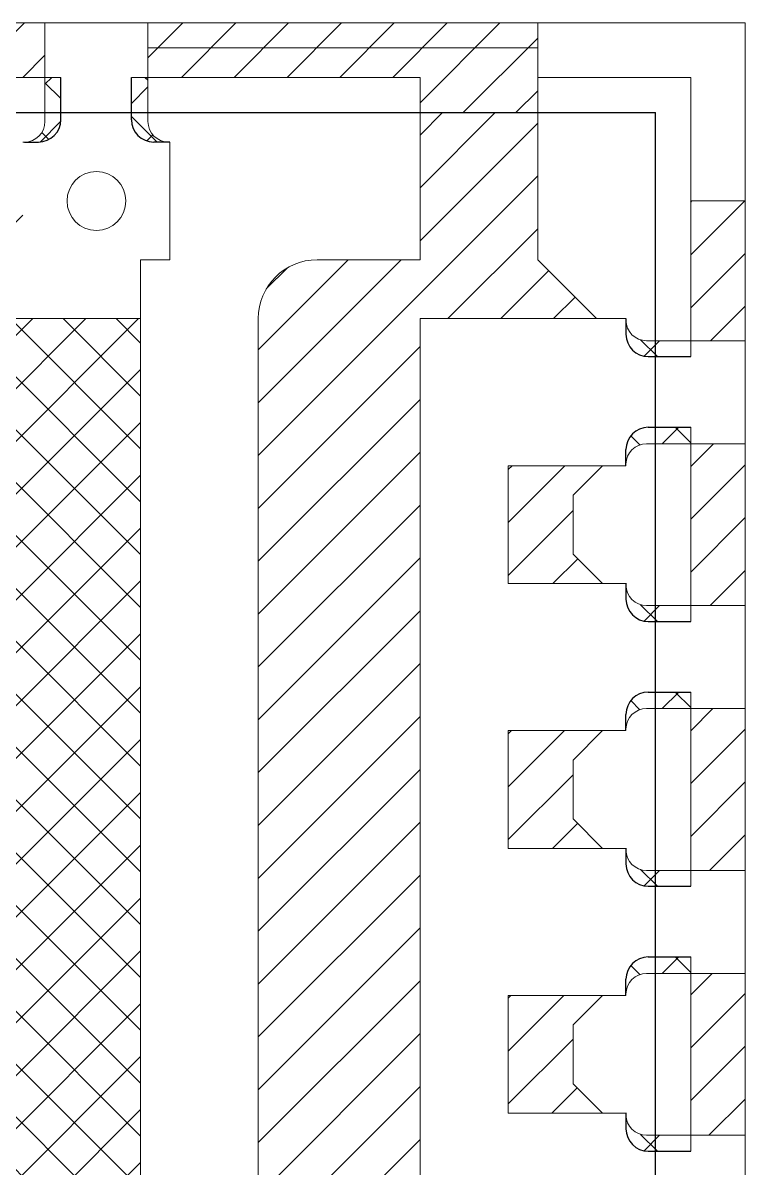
# Model space of a CAD drawing. Extents: x -4.2 to 13.4, y -4.2 to 26.3.
# Drawn here: x 12.745 to 13.359, y 23.797 to 24.77 of the extents above; entities that cross this region are included whole.
import ezdxf

# ---------------------------------------------------------------- set-up
doc = ezdxf.new("R2010")
doc.units = 0
doc.linetypes.add('SLD-Solid', pattern=[0])
doc.layers.add('AM_4', color=3, linetype='Continuous', lineweight=25)
doc.layers.add('LDF', color=7, linetype='SLD-Solid')
doc.layers.add('LF-LINE', color=1, linetype='Continuous')

# ---------------------------------------------------------------- blocks, each defined once
blk = doc.blocks.new('A$C153C7E87')
h = blk.add_hatch()
h.set_pattern_fill('ANSI31', color=256, scale=0.002, angle=-89.99999999999999)
h.set_pattern_definition([(315, (0.1790673601738888, -0.5493263256286838), (0.0044901280605346, 0.0044901280605346), [])])
h.paths.add_polyline_path([(0.1891826722986707, -0.562803757308771), (0.1891826722986707, -0.4965537573087744), (0.1799326722986052, -0.4965537573087744), (0.1799326722986052, -0.5428037573087324), (0.1739326722987187, -0.5428037573087324), (0.1739326722987187, -0.562803757308771)])
h.paths.add_polyline_path([(0.1891826722986707, -0.4790537573087619), (0.1891826722986707, -0.4515537573087301), (0.1799326722986052, -0.4515537573087301), (0.1799326722986905, -0.4790537573087619)])
h.paths.add_polyline_path([(0.1891826722986707, -0.4340537573087744), (0.1891826722986707, -0.406553757308771), (0.1799326722986052, -0.406553757308771), (0.1799326722986905, -0.4340537573087744)])
h.paths.add_polyline_path([(0.1891826722986707, -0.3890537573087869), (0.1891826722986707, -0.3615537573087835), (0.1799326722986052, -0.3615537573087835), (0.1799326722986052, -0.3890537573087442)])
h.paths.add_polyline_path([(0.1891826722986707, -0.344053757308771), (0.1891826722986707, -0.3165537573087391), (0.1799326722986905, -0.3165537573087391), (0.1799326722986905, -0.344053757308771)])
h.paths.add_polyline_path([(0.1891826722986707, -0.2990537573087124), (0.1891826722986707, -0.2540537573087391), (0.1799326722986052, -0.2540537573087391), (0.1799326722986052, -0.2990537573087124)])
h.paths.add_polyline_path([(0.1891826722986707, -0.2365537573087124), (0.1891826722986707, -0.2090537573087801), (0.1799326722986052, -0.2090537573087801), (0.1799326722986052, -0.2365537573087124)])
h.paths.add_polyline_path([(0.1891826722986707, -0.1915537573087391), (0.1891826722986707, -0.1640537573087215), (0.1799326722986905, -0.1640537573087215), (0.1799326722986905, -0.1915537573087391)])
h.paths.add_polyline_path([(0.1891826722986707, -0.1465537573087801), (0.1891826722986707, -0.1190537573087482), (0.1799326722986905, -0.1190537573087482), (0.1799326722986905, -0.1465537573087801)])
h.paths.add_polyline_path([(0.1891826722986707, -0.1015537573087215), (0.1891826722986707, -0.0740537573087323), (0.1799326722985768, -0.0740537573087323), (0.1799326722985768, -0.1015537573087215)])
h.paths.add_polyline_path([(0.1891826722986707, -0.0565537573087482), (0.1891826722986707, 0.0021962426912694), (0.1799326722986052, 0.0021962426912694), (0.1799326722986052, -0.0565537573087482)])
h.paths.add_polyline_path([(0.1589326722987039, 0.0231962426912418), (0.1589326722987039, 0.032446242691222), (0.1381826722987114, 0.032446242691222), (0.1381826722987114, 0.0231962426912702)])
h.paths.add_polyline_path([(0.1206826722986705, 0.0231962426912418), (0.1206826722986705, 0.032446242691222), (0.0931826722987239, 0.032446242691222), (0.0931826722986671, 0.0231962426912418)])
h.paths.add_polyline_path([(0.0756826722987398, 0.0231962426912418), (0.0756826722987114, 0.032446242691222), (0.0481826722986796, 0.032446242691222), (0.0481826722986796, 0.0231962426913555)])
h.paths.add_polyline_path([(0.0306826722986386, 0.0231962426912418), (0.0306826722986386, 0.0324462426912504), (0.0031826722987205, 0.0324462426912646), (0.0031826722987205, 0.0231962426912418)])
h.paths.add_polyline_path([(-0.0143173277013205, 0.0231962426912418), (-0.0143173277013205, 0.032446242691222), (-0.0418173277013523, 0.032446242691222), (-0.0418173277013523, 0.0231962426912418)])
h.paths.add_polyline_path([(-0.0593173277012795, 0.0231962426912418), (-0.0593173277012795, 0.0324462426912646), (-0.0868173277013114, 0.0324462426912646), (-0.0868173277013114, 0.0231962426912418)])
h.paths.add_polyline_path([(-0.1043173277013523, 0.0231962426912418), (-0.1043173277013523, 0.0324462426912646), (-0.1318173277013841, 0.0324462426912646), (-0.1318173277013841, 0.0231962426912418)])
h.paths.add_polyline_path([(-0.1493173277013113, 0.0231962426912418), (-0.1493173277013113, 0.0324462426912646), (-0.1768173277013432, 0.0324462426912646), (-0.1768173277013432, 0.0231962426912418)])
h.paths.add_polyline_path([(-0.1943173277013841, 0.0231962426912276), (-0.1943173277013841, 0.0324462426912646), (-0.2218173277013022, 0.0324462426912646), (-0.2218173277013022, 0.0231962426912418)])
h.paths.add_polyline_path([(-0.2393173277013432, 0.0231962426912418), (-0.2393173277013432, 0.0324462426912646), (-0.266817327701375, 0.0324462426912646), (-0.266817327701375, 0.0231962426912418)])
h.paths.add_polyline_path([(-0.2843173277013022, 0.0231962426912418), (-0.2843173277013022, 0.0324462426912646), (-0.311067327701295, 0.0324462426912646), (-0.311067327701295, 0.0231962426912418)])
h.paths.add_polyline_path([(-0.2873173277013166, -0.5980537573087616), (-0.2873173277013166, -0.5888037573087246), (-0.3110673277013802, -0.5888037573087246), (-0.3110673277013802, -0.5980537573087616)])
h.paths.add_polyline_path([(-0.2423173277012722, -0.5980537573087616), (-0.2423173277012722, -0.5888037573087246), (-0.2698173277013041, -0.5888037573087246), (-0.2698173277013041, -0.5980537573087616)])
h.paths.add_polyline_path([(-0.1973173277013984, -0.5980537573087616), (-0.1973173277013984, -0.5888037573087246), (-0.2248173277013166, -0.5888037573087246), (-0.2248173277013166, -0.5980537573087616)])
h.paths.add_polyline_path([(-0.1523173277013257, -0.5980537573087616), (-0.1523173277013257, -0.5888037573087246), (-0.1798173277012722, -0.5888037573087246), (-0.1798173277012722, -0.5980537573087616)])
h.paths.add_polyline_path([(-0.1073173277012813, -0.5980537573087616), (-0.1073173277012813, -0.5888037573087246), (-0.1348173277013984, -0.5888037573087246), (-0.1348173277013984, -0.5980537573087616)])
h.paths.add_polyline_path([(-0.0623173277013223, -0.5980537573087616), (-0.0623173277013223, -0.5888037573087246), (-0.0898173277013257, -0.5888037573087246), (-0.0898173277013257, -0.5980537573087616)])
h.paths.add_polyline_path([(-0.0173173277013348, -0.5980537573087616), (-0.0173173277013348, -0.5888037573087246), (-0.0448173277012813, -0.5888037573087246), (-0.0448173277012813, -0.5980537573087616)])
h.paths.add_polyline_path([(0.0276826722987096, -0.5980537573087616), (0.0276826722987096, -0.5888037573087246), (0.0001826722986777, -0.5888037573087246), (0.0001826722986777, -0.5980537573087616)])
h.paths.add_polyline_path([(0.0726826722986687, -0.5980537573087616), (0.0726826722986687, -0.5888037573087246), (0.0451826722986653, -0.5888037573087246), (0.0451826722986653, -0.5980537573087616)])
h.paths.add_polyline_path([(0.1176826722986561, -0.5980537573087616), (0.1176826722986561, -0.5888037573087246), (0.0901826722987096, -0.5888037573087246), (0.0901826722987096, -0.5980537573087616)])
h.paths.add_polyline_path([(0.158932672298647, -0.5980537573087616), (0.158932672298647, -0.5888037573087246), (0.1351826722986686, -0.5888037573087246), (0.1351826722986686, -0.5980537573087616)])
h = blk.add_hatch()
h.set_pattern_fill('ANSI31', scale=0.002, angle=-89.99999999999999, style=0)
h.set_pattern_definition([(315, (-9.371932650786619, 7.568336213357582), (0.0044901280605346, 0.0044901280605346), [])])
h.paths.add_polyline_path([(0.0119326722986841, -0.0228037573088074), (0.0119326722986841, 0.0021962426911699), (0.0069326722986887, 0.0071962426911654), (0.0069326722986887, -0.0178037573086982, -0.4142135623736279), (0.0019326722986932, -0.0228037573086937)], flags=17)
h.paths.add_polyline_path([(-0.0330673277013602, -0.0228037573086937), (-0.033067327701275, 0.0021962426912836), (-0.0380673277012704, 0.0071962426913501), (-0.0380673277012704, -0.0178037573086272, -0.4142135623730951), (-0.0430673277013511, -0.0228037573086937)])
h.paths.add_polyline_path([(-0.0780673277013477, -0.0228037573086937), (-0.0780673277013477, 0.0021962426912836), (-0.0830673277013148, 0.0071962426913501), (-0.0830673277013148, -0.0178037573086272, -0.4142135623730951), (-0.0880673277013386, -0.0228037573086937)])
h.paths.add_polyline_path([(-0.1230673277013068, -0.0228037573086937), (-0.1230673277013068, 0.0021962426913547), (-0.1280673277013875, 0.0071962426913501), (-0.1280673277013022, -0.0178037573086272, -0.4142135623730951), (-0.1330673277012977, -0.0228037573086937)])
h.paths.add_polyline_path([(-0.1680673277013511, -0.0228037573086937), (-0.1680673277013795, 0.0021962426913547), (-0.1730673277012613, 0.0071962426913501), (-0.1730673277012613, -0.0178037573086272, -0.4142135623730951), (-0.1780673277012568, -0.0228037573086937)])
h.paths.add_polyline_path([(-0.2130673277013386, -0.0228037573086937), (-0.2130673277013386, 0.0021962426912836), (-0.2180673277012204, 0.0071962426913501), (-0.2180673277012488, -0.0178037573086272, -0.4142135623730951), (-0.2230673277013295, -0.0228037573086937)])
h.paths.add_polyline_path([(-0.2580673277012977, -0.0228037573086937), (-0.2580673277012977, 0.0021962426912836), (-0.2630673277012931, 0.0071962426913501), (-0.2630673277012931, -0.0178037573086272, -0.4142135623730951), (-0.2680673277012886, -0.0228037573086937)])
h.paths.add_polyline_path([(-0.2830673277012749, -0.0228037573086937, -0.4142135623730951), (-0.2880673277012704, -0.0178037573086272), (-0.2880673277012704, 0.0071962426913501), (-0.2930673277013511, 0.0021962426912836), (-0.2930673277013511, -0.0228037573086937)])
h.paths.add_polyline_path([(-0.2860673277013177, -0.0478037573087136), (-0.2860673277013177, -0.0378037573087227), (-0.3110673277013802, -0.0378037573087227), (-0.3160673277012904, -0.0428037573086755), (-0.2910673277013984, -0.0428037573087181, -0.4142135623730951)])
h.paths.add_polyline_path([(-0.2860673277013177, -0.0728037573086908), (-0.2860673277013177, -0.0628037573086999, -0.4142135623730939), (-0.2910673277013984, -0.0678037573086954), (-0.3160673277012904, -0.0678037573086954), (-0.3110673277013802, -0.0728037573086908)])
h.paths.add_polyline_path([(-0.2910673277013984, -0.1328037573087073, -0.4142135623730951), (-0.2860673277013177, -0.1378037573087028), (-0.2860673277013177, -0.1278037573087118), (-0.3110673277013802, -0.1278037573087118), (-0.3160673277012904, -0.1328037573087073)])
h.paths.add_polyline_path([(-0.2860673277013177, -0.1628037573087226), (-0.2860673277013177, -0.1528037573087317, -0.4142135623730939), (-0.2910673277013984, -0.1578037573087272), (-0.3160673277012904, -0.1578037573086846), (-0.3110673277013802, -0.1628037573087226)])
h.paths.add_polyline_path([(-0.2860673277013177, -0.2078037573086817), (-0.2860673277013177, -0.1978037573086908, -0.4142135623730951), (-0.2910673277013984, -0.2028037573086863), (-0.3160673277012904, -0.2028037573086863), (-0.3110673277013802, -0.2078037573086817)])
h.paths.add_polyline_path([(-0.2910673277013984, -0.2678037573086982, -0.4142135623730951), (-0.2860673277013177, -0.2728037573086937), (-0.2860673277013177, -0.2628037573087028), (-0.3110673277013802, -0.2628037573087028), (-0.3160673277012904, -0.2678037573086982)])
h.paths.add_polyline_path([(-0.2510673277012358, -0.3378037573086772), (-0.2510673277012358, -0.3228037573086908), (-0.2510673277012358, -0.2928037573086755), (-0.2610673277013404, -0.2928037573086755), (-0.2610673277013404, -0.3003037573087255), (-0.2860673277013177, -0.3003037573087255), (-0.2860673277013177, -0.2878037573087226, -0.4142135623730951), (-0.2910673277013984, -0.2928037573087181), (-0.3170673277012668, -0.2928037573086755), (-0.3120673277013566, -0.2978037573087135), (-0.3120673277013566, -0.3078037573087045), (-0.3170673277012668, -0.3128037573086999), (-0.3210673277013711, -0.3128037573086999), (-0.3210673277012859, -0.3130537573087508, -0.4142135623730366), (-0.3245673277013168, -0.3165537573086681), (-0.3260673277012813, -0.3165537573086681), (-0.3260673277012813, -0.334053757308709), (-0.3245673277013168, -0.334053757308709, -0.4142135623730942), (-0.3210673277012859, -0.3375537573086262), (-0.3210673277013711, -0.3378037573086772)])
h.paths.add_polyline_path([(-0.1810673277012995, -0.3478037573086681), (-0.1810673277012995, -0.3003037573087255), (-0.206067327701362, -0.3003037573087255), (-0.206067327701362, -0.3228037573086908), (-0.2285673277013984, -0.3228037573086908), (-0.2285673277013984, -0.3478037573086681)])
h.paths.add_polyline_path([(0.1389326722986652, -0.5428037573087892), (0.1389326722986652, -0.5728037573087619), (0.1489326722986561, -0.562803757308771), (0.1739326722987187, -0.562803757308771), (0.1739326722987187, -0.5428037573087892), (0.1489326722986561, -0.5428037573087892), (0.1489326722986561, -0.525303757308862, 0.414213562373049), (0.1389326722986652, -0.5153037573088711), (-0.2910673277013984, -0.5153037573086863, 0.4142135623731419), (-0.3010673277013893, -0.5253037573086772), (-0.3010673277013041, -0.5428037573086755), (-0.3260673277012813, -0.5428037573086755), (-0.3260673277012813, -0.5628037573087), (-0.3010673277013041, -0.5628037573087), (-0.2910673277013984, -0.5728037573086909), (-0.2910673277013984, -0.5428037573086755)])
h.paths.add_polyline_path([(-0.2510673277012358, -0.5688037573086718), (-0.2460673277013257, -0.5738037573087383), (-0.2460673277013257, -0.5578037573087045), (-0.2660673277013359, -0.5578037573087045), (-0.2660673277013359, -0.5738037573087383), (-0.2610673277013404, -0.5688037573086718)])
h.paths.add_polyline_path([(-0.206067327701362, -0.5688037573086718), (-0.2010673277012813, -0.5738037573087383), (-0.2010673277012813, -0.5578037573087045), (-0.2210673277012631, -0.5578037573087045), (-0.2210673277012631, -0.5738037573087383), (-0.2160673277013529, -0.5688037573086718)])
h.paths.add_polyline_path([(-0.1610673277013177, -0.5688037573088565), (-0.1560673277013223, -0.5738037573087383), (-0.1560673277013223, -0.5578037573087045), (-0.1760673277013041, -0.5578037573087045), (-0.1760673277013041, -0.5738037573087383), (-0.1710673277013086, -0.5688037573088565)])
h.paths.add_polyline_path([(-0.1160673277013586, -0.5688037573088565), (-0.1110673277013348, -0.5738037573087383), (-0.1110673277013348, -0.5578037573087045), (-0.1310673277013166, -0.5578037573087045), (-0.1310673277013166, -0.5738037573087383), (-0.1260673277012358, -0.5688037573088565)])
h.paths.add_polyline_path([(-0.0710673277013712, -0.5688037573088565), (-0.0660673277012904, -0.5738037573087383), (-0.0660673277012904, -0.5578037573087045), (-0.0860673277012723, -0.5578037573087045), (-0.0860673277012723, -0.5738037573087383), (-0.0810673277013621, -0.5688037573088565)])
h.paths.add_polyline_path([(-0.0260673277012984, -0.5688037573088565), (-0.0210673277013314, -0.5738037573087383), (-0.0210673277013314, -0.5578037573087045), (-0.0410673277013984, -0.5578037573087045), (-0.0410673277013984, -0.5738037573087383), (-0.0360673277013177, -0.5688037573088565)])
h.paths.add_polyline_path([(0.018932672298746, -0.5688037573088565), (0.0239326722986562, -0.5738037573087383), (0.0239326722986562, -0.5578037573087045), (0.0039326722986743, -0.5578037573087045), (0.0039326722986743, -0.5738037573087383), (0.0089326722986414, -0.5688037573088565)])
h.paths.add_polyline_path([(0.0639326722986198, -0.5688037573088565), (0.0689326722987005, -0.5738037573087383), (0.0689326722987005, -0.5578037573087045), (0.0489326722987187, -0.5578037573087045), (0.0489326722987187, -0.5738037573087383), (0.0539326722986289, -0.5688037573088565)])
h.paths.add_polyline_path([(0.1089326722986641, -0.5688037573088565), (0.1139326722986595, -0.5738037573087383), (0.1139326722986595, -0.5578037573087045), (0.0939326722986778, -0.5578037573087045), (0.0939326722986778, -0.5738037573087383), (0.0989326722987016, -0.5688037573088565)])
h.paths.add_polyline_path([(0.1649326722987041, -0.4753037573087227), (0.1599326722986234, -0.4703037573087983), (0.1599326722986234, -0.4603037573088074), (0.1649326722987041, -0.4553037573087409), (0.1489326722986561, -0.4553037573087409), (0.1489326722986561, -0.4753037573087227)])
h.paths.add_polyline_path([(0.1649326722987041, -0.4303037573088347), (0.1599326722986234, -0.4253037573087255), (0.1599326722986234, -0.4153037573087346), (0.1649326722987041, -0.4103037573088529), (0.1489326722986561, -0.4103037573088529), (0.1489326722986561, -0.4303037573088347)])
h.paths.add_polyline_path([(0.1649326722987041, -0.3853037573088755), (0.1599326722986234, -0.3803037573087664), (0.1599326722986234, -0.3703037573087755), (0.1649326722987041, -0.3653037573088937), (0.1489326722986561, -0.3653037573088937), (0.1489326722986561, -0.3853037573088755)])
h.paths.add_polyline_path([(0.1649326722987041, -0.3403037573088028), (0.1599326722986234, -0.3353037573088073), (0.1599326722986234, -0.3253037573088164), (0.1649326722987041, -0.320303757308821), (0.1489326722986561, -0.320303757308821), (0.1489326722986561, -0.3403037573088028)])
h.paths.add_polyline_path([(0.146932672298675, -0.0578037573087755), (0.146932672298675, -0.0528037573088938), (0.146932672298675, 0.0021962426911699), (0.1422735923293885, 0.0068553226604848), (0.1419326722986796, 0.0065144026296906), (0.1419326722986796, -0.0178037573087551, -0.4142135623730951), (0.1369326722986841, -0.0228037573088074), (0.1219326722986125, -0.0228037573088074, -0.4142135623730951), (0.1169326722985886, -0.0178037573087551), (0.1169326722987023, 0.0071962426911654), (0.1119326722987068, 0.0021962426911699), (0.1119326722987068, -0.0628037573088847), (0.0119326722986841, -0.062803757308771), (0.0119326722986841, -0.0478037573087136), (-0.0410673277013984, -0.0478037573087136, 0.4142135623730951), (-0.0460673277014223, -0.052803757308709), (-0.0460673277013086, -0.0703037573087499, 0.4142135623715727), (-0.0385673277013439, -0.0778037573086863), (-0.0360673277013177, -0.0778037573086863), (-0.0360673277013177, -0.0578037573087045), (0.0069326722986887, -0.0578037573087045), (0.0069326722986887, -0.0678037573086954), (0.1169326722987023, -0.0678037573087664), (0.1169326722987023, -0.0578037573087755)])
h.paths.add_polyline_path([(0.1649326722987041, -0.0978037573088528), (0.1599326722986234, -0.0928037573088574), (0.1599326722986234, -0.0828037573088665), (0.1649326722987041, -0.077803757308871), (0.1489326722986561, -0.077803757308871), (0.1489326722986561, -0.0978037573088528)])
h.paths.add_polyline_path([(0.1649326722987041, -0.1428037573088119), (0.1599326722986234, -0.1378037573088164), (0.1599326722986234, -0.1278037573088255), (0.1649326722987041, -0.1228037573088301), (0.1489326722986561, -0.1228037573088301), (0.1489326722986561, -0.1428037573088119)])
h.paths.add_polyline_path([(0.1649326722987041, -0.1878037573088846), (0.1599326722986234, -0.1828037573087755), (0.1599326722986234, -0.1728037573087846), (0.1649326722987041, -0.1678037573087892), (0.1489326722986561, -0.1678037573087892), (0.1489326722986561, -0.1878037573088846)])
h.paths.add_polyline_path([(0.1649326722987041, -0.2328037573088437), (0.1599326722986234, -0.2278037573088483), (0.1599326722986234, -0.2178037573088574), (0.1649326722987041, -0.2128037573088619), (0.1489326722986561, -0.2128037573088619), (0.1489326722986561, -0.2328037573088437)])
h.paths.add_polyline_path([(0.1599326722986234, -0.2628037573088164), (0.1599326722986234, -0.257803757308821), (0.146932672298675, -0.257803757308821), (0.146932672298675, -0.2528037573088255), (-0.0360673277013177, -0.2528037573088255), (-0.0360673277013177, -0.0928037573086727), (-0.0385673277013439, -0.0928037573086727, 0.4142135623730951), (-0.0460673277013086, -0.1003037573087226), (-0.0460673277014223, -0.2578037573087073, 0.4142135623730951), (-0.0410673277013984, -0.2628037573087028)])
h.paths.add_polyline_path([(-0.2610673277013404, -0.2478037573087164), (-0.2610673277012268, -0.2628037573087028), (-0.1660673277013984, -0.2628037573087028), (-0.1660673277013984, -0.2928037573086755), (-0.0760673277012813, -0.2928037573087891), (-0.0760673277012813, -0.269493354929196), (-0.0760673277012813, -0.2628037573088164), (-0.0660673277012904, -0.2628037573088164), (-0.0660673277012904, -0.0478037573087136), (-0.2610673277013404, -0.0478037573087136), (-0.2610673277013404, -0.0878037573086772), (-0.2910673277013984, -0.0878037573086772, -0.4142135623730951), (-0.2860673277013177, -0.0928037573086727), (-0.2860673277013177, -0.107803757308659, -0.4142135623739849), (-0.2910673277013984, -0.1128037573086544), (-0.2610673277013404, -0.1128037573087255), (-0.2610673277013404, -0.2228037573086681), (-0.2910673277013984, -0.2228037573087391, -0.4142135623730951), (-0.2860673277013177, -0.2278037573087346), (-0.2860673277013177, -0.2428037573086499, -0.4142135623739831), (-0.2910673277013984, -0.2478037573086453)])
h.paths.add_polyline_path([(-0.2510673277012358, -0.0828037573086817), (-0.2260673277013439, -0.0578037573087045), (-0.0760673277012813, -0.0578037573087045), (-0.0760673277012813, -0.2528037573088255), (-0.2510673277012358, -0.2528037573087118)], flags=16)
edge = h.paths.add_edge_path()
edge.add_line((0.0719326722987432, 0.0081962426911417), (0.0519326722987614, 0.0081962426911417))
edge.add_line((0.0519326722987614, 0.0081962426911417), (0.0519326722987614, -0.0178037573088346))
edge.add_arc((0.0469326722986523, -0.0178037573088119), 0.0050000000000637, -90, -5.210836206970271e-10, ccw=False)
edge.add_line((0.0469326722986523, -0.0228037573088074), (0.0319326722986887, -0.0228037573088074))
edge.add_arc((0.0319326722986944, -0.0178037573088119), 0.0050000000000182, -179.99999999973943, -90, ccw=False)
edge.add_line((0.0269326722986705, -0.0178037573088119), (0.0269326722986705, -0.0378037573088165))
edge.add_line((0.0269326722986705, -0.0378037573087937), (0.0269326722986705, -0.0478037573087846))
edge.add_line((0.0269326722986705, -0.0478037573087846), (0.0969326722986978, -0.0478037573087846))
edge.add_line((0.0969326722987205, -0.0478037573087846), (0.0969326722987205, -0.0178037573087892))
edge.add_arc((0.0919326722987251, -0.0178037573088119), 0.0049999999999727, -90, 0, ccw=False)
edge.add_line((0.0919326722987251, -0.0228037573088074), (0.076932672298716, -0.0228037573088074))
edge.add_arc((0.0769326722987387, -0.0178037573088119), 0.0050000000000182, -179.99999999973943, -90, ccw=False)
edge.add_line((0.0719326722987432, -0.0178037573088119), (0.0719326722987432, 0.0081962426911645))
h = blk.add_hatch()
h.set_pattern_fill('NET', color=3, scale=0.002, angle=-44.99999999999999)
h.set_pattern_definition([(315, (-0.2035350340910611, 1.676418488909931), (0.0044901280605346, 0.0044901280605346), []), (45, (-0.2035350340910611, 1.676418488909931), (-0.0044901280605346, 0.0044901280605346), [])])
edge = h.paths.add_edge_path()
edge.add_line((-0.0360673277013177, -0.0778037573086863), (-0.0360673277013177, -0.0928037573086954))
edge.add_line((-0.0360673277013177, -0.0928037573086727), (0.0964326722986642, -0.0928037573086727))
edge.add_arc((0.0964326722986471, -0.0853037573088074), 0.0075000000000017, 270, 360)
edge.add_arc((0.0964326722986471, -0.0853037573088074), 0.0074999999999989, -1.27e-14, 89.99999999999999)
edge.add_line((0.0964326722986471, -0.077803757308871), (-0.0360673277013348, -0.077803757308871))
edge = h.paths.add_edge_path()
edge.add_arc((0.158932672298647, -0.0653037573088256), 0.0050000000000011, -1.27e-14, 360)
edge = h.paths.add_edge_path()
edge.add_arc((0.158932672298647, -0.1103037573087846), 0.0050000000000011, -1.27e-14, 360)
edge = h.paths.add_edge_path()
edge.add_arc((0.158932672298647, -0.1553037573088574), 0.0050000000000011, -1.27e-14, 360)
edge = h.paths.add_edge_path()
edge.add_arc((0.158932672298647, -0.2003037573088164), 0.0050000000000011, -1.27e-14, 360)
edge = h.paths.add_edge_path()
edge.add_arc((0.158932672298647, -0.2453037573087755), 0.0050000000000011, -1.27e-14, 360)
edge = h.paths.add_edge_path()
edge.add_arc((0.158932672298647, -0.3078037573087755), 0.0050000000000011, -1.27e-14, 360)
edge = h.paths.add_edge_path()
edge.add_arc((0.158932672298647, -0.3528037573088483), 0.0050000000000011, -1.27e-14, 360)
edge = h.paths.add_edge_path()
edge.add_arc((0.158932672298647, -0.3978037573088073), 0.0050000000000011, -1.27e-14, 360)
edge = h.paths.add_edge_path()
edge.add_arc((0.158932672298647, -0.4428037573088801), 0.0050000000000011, -1.27e-14, 360)
edge = h.paths.add_edge_path()
edge.add_arc((0.158932672298647, -0.4878037573087255), 0.0050000000000011, -1.27e-14, 360)
h.paths.add_polyline_path([(0.1389326722986652, -0.4953037573087045), (0.1389326722986652, -0.2928037573087891), (-0.0760673277012813, -0.2928037573087891), (-0.0760673277012813, -0.3028037573087801), (-0.0760673277012813, -0.3165537573088528), (-0.0610673277013802, -0.3165537573088528), (-0.0610673277013802, -0.3065537573088619), (-0.0210673277013314, -0.3065537573088619), (-0.0210673277013314, -0.4740537573086954), (-0.1210673277013257, -0.4740537573086954), (-0.1210673277013257, -0.3165537573086681), (-0.0760673277012813, -0.3165537573088528), (-0.0760673277012813, -0.3028037573087801), (-0.1660673277013984, -0.302803757308709), (-0.1660673277013984, -0.3628037573087255), (-0.2910673277013984, -0.3628037573087255), (-0.2910673277013984, -0.4953037573087045)])
h.paths.add_polyline_path([(0.0089326722986414, -0.4740537573086954), (0.0089326722986414, -0.3065537573088619), (0.1089326722986641, -0.3065537573088619), (0.1089326722986641, -0.4740537573086954)], flags=16)
h.paths.add_polyline_path([(-0.1510673277012984, -0.4740537573086954), (-0.2510673277012358, -0.4740537573086954), (-0.2510673277012358, -0.3740537573086726), (-0.1510673277012984, -0.3740537573086726)], flags=16)
h.paths.add_polyline_path([(-0.2285673277013984, -0.3003037573087255), (-0.206067327701362, -0.3003037573087255), (-0.206067327701362, -0.2928037573086755), (-0.2435673277012995, -0.2928037573086755), (-0.2435673277012995, -0.3228037573086908), (-0.2285673277013984, -0.3228037573086908)], flags=17)
edge = h.paths.add_edge_path()
edge.add_arc((-0.3120673277013566, -0.3878037573087027), 0.0049999999999983, -1.27e-14, 360)
edge = h.paths.add_edge_path()
edge.add_arc((-0.3120673277013566, -0.4328037573087045), 0.0049999999999983, -1.27e-14, 360)
edge = h.paths.add_edge_path()
edge.add_arc((-0.3120673277013566, -0.4778037573087346), 0.0050000000000011, -1.27e-14, 360)
at = {"linetype": 'ByBlock', "ltscale": 10}
h = blk.add_hatch(dxfattribs=at)
h.set_pattern_fill('ANSI37', color=3, scale=0.002, angle=-89.99999999999999, style=0)
h.set_pattern_definition([(315, (-9.097008761993806, 5.66853655616272), (0.0044901280605346, 0.0044901280605346), []), (45, (-9.097008761993806, 5.66853655616272), (-0.0044901280605346, 0.0044901280605346), [])])
h.paths.add_polyline_path([(0.1799326722986052, -0.4817537573089368), (0.1799326722986052, -0.4790537573087619), (0.1739326722987187, -0.4790537573087619), (0.1739326722987187, -0.4817537573089368)])
h.paths.add_polyline_path([(0.1739326722987187, -0.4817537573089368), (0.1739326722987187, -0.4790537573087619), (0.1724326722986689, -0.4790537573087335, -0.4135710895113388), (0.1689326807228326, -0.4755614364345462), (0.1689326807226905, -0.4779537573089812, 0.4142135623730951), (0.1727326807227598, -0.4817537573089937)])
h.paths.add_polyline_path([(0.1739326722987187, -0.4965537573087034), (0.1739326722987187, -0.4937537573087952), (0.1727326807227598, -0.4937537573087952, 0.4142135623730944), (0.1689326807226905, -0.4975537573087792), (0.1689326807228326, -0.5000614364301157, -0.4148563268700861), (0.1724326722986689, -0.4965537573087318)])
h.paths.add_polyline_path([(0.1799326722985768, -0.4965537573087034), (0.1799326722985768, -0.4937537573087952), (0.1739326722987187, -0.4937537573087952), (0.1739326722987187, -0.4965537573087034)])
h = blk.add_hatch(dxfattribs=at)
h.set_pattern_fill('ANSI37', color=3, scale=0.002, angle=-89.99999999999999, style=0)
h.set_pattern_definition([(315, (-0.0006469478515783, -0.5857259458340565), (0.0044901280605346, 0.0044901280605346), []), (45, (-0.0006469478515783, -0.5857259458340565), (-0.0044901280605346, 0.0044901280605346), [])])
h.paths.add_polyline_path([(0.0001826722986777, -0.5888037573087246), (0.0001826722986777, -0.5828037573087528), (-0.0025173277010992, -0.5828037573087528), (-0.0025173277011845, -0.5888037573087246)])
h.paths.add_polyline_path([(0.0001826722986777, -0.5828037573087528), (0.0001826722986777, -0.5813037573087599, -0.4135710886445131), (0.0036749931624627, -0.5778037657329236), (0.0012826722987427, -0.5778037657328526, 0.4142135623712452), (-0.0025173277012129, -0.5816037657328366), (-0.0025173277012129, -0.5828037573087528)])
h.paths.add_polyline_path([(-0.0145173277009292, -0.5888037573087388), (-0.0145173277010429, -0.5828037573087528), (-0.0173173277013348, -0.5828037573087528), (-0.0173173277013348, -0.5888037573087246)])
h.paths.add_polyline_path([(-0.0145173277010429, -0.5828037573087528), (-0.0145173277010429, -0.5816037657328366, 0.414213562371245), (-0.0183173277010838, -0.5778037657328526), (-0.0208250068360769, -0.5778037657329236, -0.4148563279849128), (-0.0173173277013632, -0.5813037573087599), (-0.0173173277013348, -0.5828037573087528)])
h = blk.add_hatch(dxfattribs=at)
h.set_pattern_fill('ANSI37', color=3, scale=0.002, angle=-89.99999999999999, style=0)
h.set_pattern_definition([(315, (0.0443530521484661, -0.5857259458340565), (0.0044901280605346, 0.0044901280605346), []), (45, (0.0443530521484661, -0.5857259458340565), (-0.0044901280605346, 0.0044901280605346), [])])
h.paths.add_polyline_path([(0.0451826722986653, -0.5888037573087246), (0.0451826722986653, -0.5828037573087528), (0.0424826722988598, -0.5828037573087528), (0.0424826722988598, -0.5888037573087246)])
h.paths.add_polyline_path([(0.0451826722986653, -0.5828037573087528), (0.0451826722986368, -0.5813037573087599, -0.4135710886445131), (0.048674993162507, -0.5778037657329236), (0.0462826722987018, -0.5778037657328526, 0.4142135623712452), (0.0424826722987462, -0.5816037657328366), (0.0424826722987462, -0.5828037573087528)])
h.paths.add_polyline_path([(0.0304826722990299, -0.5888037573087388), (0.0304826722989446, -0.5828037573087528), (0.0276826722987096, -0.5828037573087528), (0.0276826722987096, -0.5888037573087246)])
h.paths.add_polyline_path([(0.0304826722989446, -0.5828037573087528), (0.0304826722989162, -0.5816037657328366, 0.414213562371245), (0.0266826722989606, -0.5778037657328526), (0.0241749931639106, -0.5778037657329236, -0.4148563279849128), (0.0276826722985959, -0.5813037573087599), (0.0276826722987096, -0.5828037573087528)])
h = blk.add_hatch(dxfattribs=at)
h.set_pattern_fill('ANSI37', color=3, scale=0.002, angle=-89.99999999999999, style=0)
h.set_pattern_definition([(315, (0.0893530521484252, -0.5857259458340565), (0.0044901280605346, 0.0044901280605346), []), (45, (0.0893530521484252, -0.5857259458340565), (-0.0044901280605346, 0.0044901280605346), [])])
h.paths.add_polyline_path([(0.0901826722987096, -0.5888037573087246), (0.0901826722987096, -0.5828037573087528), (0.0874826722988189, -0.5828037573087528), (0.0874826722988189, -0.5888037573087246)])
h.paths.add_polyline_path([(0.0901826722987096, -0.5828037573087528), (0.0901826722985959, -0.5813037573087599, -0.4135710886445131), (0.0936749931624661, -0.5778037657329236), (0.0912826722986893, -0.5778037657328526, 0.4142135623712452), (0.0874826722987052, -0.5816037657328366), (0.0874826722987052, -0.5828037573087528)])
h.paths.add_polyline_path([(0.075482672298989, -0.5888037573087388), (0.075482672298989, -0.5828037573087528), (0.0726826722986687, -0.5828037573087528), (0.0726826722986687, -0.5888037573087246)])
h.paths.add_polyline_path([(0.075482672298989, -0.5828037573087528), (0.0754826722988753, -0.5816037657328366, 0.414213562371245), (0.0716826722989197, -0.5778037657328526), (0.0691749931639549, -0.5778037657329236, -0.4148563279849128), (0.0726826722985834, -0.5813037573087599), (0.0726826722986687, -0.5828037573087528)])
h = blk.add_hatch(dxfattribs=at)
h.set_pattern_fill('ANSI37', color=3, scale=0.002, angle=-89.99999999999999, style=0)
h.set_pattern_definition([(315, (0.1343530521484126, -0.5857259458340565), (0.0044901280605346, 0.0044901280605346), []), (45, (0.1343530521484126, -0.5857259458340565), (-0.0044901280605346, 0.0044901280605346), [])])
h.paths.add_polyline_path([(0.1351826722986686, -0.5888037573087246), (0.1351826722986686, -0.5828037573087528), (0.1324826722988917, -0.5828037573087528), (0.1324826722988064, -0.5888037573087246)])
h.paths.add_polyline_path([(0.1351826722986686, -0.5828037573087528), (0.1351826722986686, -0.5813037573087599, -0.4135710886445131), (0.1386749931624536, -0.5778037657329236), (0.1362826722987336, -0.5778037657328526, 0.4142135623712452), (0.132482672298778, -0.5816037657328366), (0.132482672298778, -0.5828037573087528)])
h.paths.add_polyline_path([(0.1204826722990617, -0.5888037573087388), (0.120482672298948, -0.5828037573087528), (0.1176826722986561, -0.5828037573087528), (0.1176826722986561, -0.5888037573087246)])
h.paths.add_polyline_path([(0.120482672298948, -0.5828037573087528), (0.120482672298948, -0.5816037657328366, 0.414213562371245), (0.1166826722989072, -0.5778037657328526), (0.114174993163914, -0.5778037657329236, -0.4148563279849128), (0.1176826722986277, -0.5813037573087599), (0.1176826722986561, -0.5828037573087528)])
at = {"color": 6, "linetype": 'SLD-Solid'}
for p in [(0.1739326722987187, 0.0171962426911563), (0.1739326722987187, 0.0171962426911563), (0.1739326722987187, 0.01719624269127), (0.1739326722987187, 0.01719624269127), (-0.3260673277012813, -0.5828037573086818), (-0.3260673277012813, -0.5828037573087528)]:
    blk.add_line(p, (0.1739326722987187, -0.5828037573087528), dxfattribs=at)
at = {"layer": 'AM_4', "color": 1, "linetype": 'ByBlock'}
blk.add_line((0.1727326807227598, -0.4937537573087952), (0.1799326722986052, -0.4937537573087952), dxfattribs=at)
at = {"layer": 'LDF', "linetype": 'SLD-Solid', "lineweight": 15}
for p, q in [((0.1891826722986707, 0.032446242691222), (0.1891826722986707, -0.5980537573087616)), ((0.1389326722986652, -0.4953037573087045), (0.1389326722986652, -0.2928037573087891)), ((0.1799326722986905, -0.4817537573089652), (0.1799326722986052, -0.4487537573088077)), ((0.1891826722986707, -0.4515537573087301), (0.1891826722986707, -0.4790537573087619)), ((0.1689326722986379, -0.4753037573087227), (0.1689326722986379, -0.475553757308731)), ((0.1689326722986379, -0.4753037573087653), (0.1689326722986379, -0.4755537573087452)), ((0.1739326722987187, -0.4790537573087619), (0.1724326722986689, -0.4790537573087619)), ((0.1739326722987187, -0.4790537573087619), (0.1724326722986689, -0.4790537573087619)), ((0.1739326722987187, -0.4790537573087619), (0.1739326722987187, -0.4965537573087318)), ((0.1799326722986052, -0.4790537573087619), (0.1739326722987187, -0.4790537573087619)), ((0.1849326722986859, -0.4790537573087619), (0.1739326722987187, -0.4790537573087619)), ((0.1739326722987187, -0.4790537573087619), (0.1739326722987187, -0.4965537573087744)), ((0.1799326722986052, -0.4790537573087619), (0.1739326722987187, -0.4790537573087619)), ((0.1891826722986707, -0.4790537573087619), (0.1739326722987187, -0.4790537573087619)), ((0.1891826722986707, -0.4790537573087619), (0.1799326722986052, -0.4790537573087619)), ((0.1799326722986052, -0.5428037573087324), (0.1799326722986052, -0.4937537573087952)), ((-0.3010673277013041, -0.4953037573087045), (0.1489326722986561, -0.4953037573087045)), ((0.1489326722986561, -0.500303757308771), (0.1489326722986561, -0.4953037573087045)), ((0.1724326722986689, -0.4965537573087318), (0.1739326722987187, -0.4965537573087318)), ((0.1724326722986689, -0.4965537573087744), (0.1739326722987187, -0.4965537573087744)), ((0.1739326722987187, -0.4965537573087318), (0.1799326722986052, -0.4965537573087318)), ((0.1739326722987187, -0.4965537573087318), (0.1849326722986859, -0.4965537573087318)), ((0.1739326722987187, -0.4965537573087744), (0.1799326722986052, -0.4965537573087744)), ((0.1739326722987187, -0.4965537573087744), (0.1891826722986707, -0.4965537573087744)), ((0.1799326722986052, -0.4965537573087744), (0.1891826722986707, -0.4965537573087744)), ((0.1891826722986707, -0.4965537573087744), (0.1891826722986707, -0.562803757308771)), ((0.1689326722986379, -0.5000537573087201), (0.1689326722986379, -0.500303757308771)), ((0.1689326722986379, -0.5000537573087342), (0.1689326722986379, -0.500303757308771)), ((0.1489326722986561, -0.500303757308771), (0.1689326722986379, -0.500303757308771)), ((-0.2910673277013984, -0.5153037573086863), (0.1389326722986652, -0.5153037573088711)), ((0.1489326722986561, -0.525303757308862), (0.1489326722986561, -0.5428037573087892)), ((-0.2910673277013984, -0.5428037573086755), (0.1389326722986652, -0.5428037573087892)), ((0.1389326722986652, -0.5428037573087892), (0.1389326722986652, -0.5778037573088711)), ((0.1389326722986652, -0.5728037573087619), (0.1389326722986652, -0.5428037573087892)), ((0.1489326722986561, -0.5428037573087892), (0.1739326722987187, -0.5428037573087892)), ((0.1739326722987187, -0.5428037573087892), (0.1739326722987187, -0.562803757308771)), ((0.1739326722987187, -0.5428037573087892), (0.1799326722986052, -0.5428037573087892)), ((0.1739326722987187, -0.5428037573087324), (0.1739326722987187, -0.562803757308771)), ((0.1739326722987187, -0.5428037573087324), (0.1799326722986052, -0.5428037573087324)), ((0.0039326722986743, -0.5738037573087383), (0.0039326722986743, -0.5578037573087045)), ((0.0039326722986743, -0.5578037573087045), (0.0039326722986743, -0.5778037573088711)), ((0.0039326722986743, -0.5578037573087045), (0.0239326722986562, -0.5578037573087045)), ((0.0239326722986562, -0.5578037573087045), (0.0239326722986562, -0.5738037573087383)), ((0.0239326722986562, -0.5578037573087045), (0.0239326722986562, -0.5778037573088711)), ((0.0489326722987187, -0.5738037573087383), (0.0489326722987187, -0.5578037573087045)), ((0.0489326722987187, -0.5578037573087045), (0.0489326722987187, -0.5778037573088711)), ((0.0489326722987187, -0.5578037573087045), (0.0689326722987005, -0.5578037573087045)), ((0.0689326722987005, -0.5578037573087045), (0.0689326722987005, -0.5738037573087383)), ((0.0689326722987005, -0.5578037573087045), (0.0689326722987005, -0.5778037573088711)), ((0.0939326722986778, -0.5578037573087045), (0.0939326722986778, -0.5738037573087383)), ((0.0939326722986778, -0.5578037573087045), (0.0939326722986778, -0.5778037573088711)), ((0.1139326722986595, -0.5578037573087045), (0.0939326722986778, -0.5578037573087045)), ((0.1139326722986595, -0.5738037573087383), (0.1139326722986595, -0.5578037573087045)), ((0.1139326722986595, -0.5578037573087045), (0.1139326722986595, -0.5778037573088711)), ((0.1489326722986561, -0.562803757308771), (0.1389326722986652, -0.5728037573087619)), ((0.1739326722987187, -0.562803757308771), (0.1489326722986561, -0.562803757308771)), ((0.1849326722986859, -0.562803757308771), (0.1739326722987187, -0.562803757308771)), ((0.1891826722986707, -0.562803757308771), (0.1739326722987187, -0.562803757308771)), ((0.1799326722986052, -0.567803757308738), (0.1799326722986052, -0.562803757308771)), ((0.1799326722986052, -0.562803757308771), (0.1799326722986052, -0.5888037573087246)), ((0.1799326722986052, -0.567803757308738), (0.1799326722986052, -0.5888037573087246)), ((0.0039326722986743, -0.5738037573087383), (0.0089326722986414, -0.5688037573088565)), ((0.0089326722986414, -0.5688037573088565), (0.018932672298746, -0.5688037573088565)), ((0.018932672298746, -0.5688037573088565), (0.0239326722986562, -0.5738037573087383)), ((0.0489326722987187, -0.5738037573087383), (0.0539326722986289, -0.5688037573088565)), ((0.0539326722986289, -0.5688037573088565), (0.0639326722986198, -0.5688037573088565)), ((0.0639326722986198, -0.5688037573088565), (0.0689326722987005, -0.5738037573087383)), ((0.0939326722986778, -0.5738037573087383), (0.0989326722987016, -0.5688037573088565)), ((0.0989326722987016, -0.5688037573088565), (0.1089326722986641, -0.5688037573088565)), ((0.1089326722986641, -0.5688037573088565), (0.1139326722986595, -0.5738037573087383)), ((0.0039326722986743, -0.5738037573087383), (0.0039326722986743, -0.5778037573088711)), ((0.0239326722986562, -0.5738037573087383), (0.0239326722986562, -0.5778037573088711)), ((0.0489326722987187, -0.5738037573087383), (0.0489326722987187, -0.5778037573088711)), ((0.0689326722987005, -0.5738037573087383), (0.0689326722987005, -0.5778037573088711)), ((0.0939326722986778, -0.5738037573087383), (0.0939326722986778, -0.5778037573088711)), ((0.1139326722986595, -0.5738037573087383), (0.1139326722986595, -0.5778037573088711)), ((0.1389326722986652, -0.5728037573087619), (0.1389326722986652, -0.5778037573088711)), ((0.0036826722986234, -0.5778037573088711), (0.0039326722986743, -0.5778037573088711)), ((0.0036826722986234, -0.5778037573087574), (0.0039326722986743, -0.5778037573087574)), ((0.0239326722986562, -0.5778037573088711), (0.0241826722986787, -0.5778037573088711)), ((0.0239326722986562, -0.5778037573087574), (0.0241826722986787, -0.5778037573087574)), ((0.0486826722986678, -0.5778037573088711), (0.0489326722987187, -0.5778037573088711)), ((0.0486826722986678, -0.5778037573087574), (0.0489326722987187, -0.5778037573087574)), ((0.0689326722987005, -0.5778037573088711), (0.0691826722987514, -0.5778037573088711)), ((0.0689326722987005, -0.5778037573087574), (0.0691826722987514, -0.5778037573087574)), ((0.0936826722987405, -0.5778037573088711), (0.0939326722986778, -0.5778037573088711)), ((0.0936826722987405, -0.5778037573087574), (0.0939326722986778, -0.5778037573087574)), ((0.1139326722986595, -0.5778037573088711), (0.1141826722986252, -0.5778037573088711)), ((0.1139326722986595, -0.5778037573087574), (0.1141826722986252, -0.5778037573087574)), ((0.1386826722986143, -0.5778037573088711), (0.1389326722986652, -0.5778037573088711)), ((0.1386826722986143, -0.5778037573087574), (0.1389326722986652, -0.5778037573087574)), ((0.0001826722986777, -0.5813037573087172), (0.0001826722986777, -0.5828037573087528)), ((0.0001826722986777, -0.5813037573087599), (0.0001826722986777, -0.5828037573087528)), ((0.0276826722987096, -0.5828037573087528), (0.0276826722987096, -0.5813037573087172)), ((0.0276826722987096, -0.5828037573087528), (0.0276826722987096, -0.5813037573087599)), ((0.0451826722986653, -0.5813037573087172), (0.0451826722986653, -0.5828037573087528)), ((0.0451826722986653, -0.5813037573087599), (0.0451826722986653, -0.5828037573087528)), ((0.0726826722986687, -0.5828037573087528), (0.0726826722986687, -0.5813037573087172)), ((0.0726826722986687, -0.5828037573087528), (0.0726826722986687, -0.5813037573087599)), ((0.0901826722987096, -0.5813037573087172), (0.0901826722987096, -0.5828037573087528)), ((0.0901826722987096, -0.5813037573087599), (0.0901826722987096, -0.5828037573087528)), ((0.1176826722986561, -0.5828037573087528), (0.1176826722986561, -0.5813037573087172)), ((0.1176826722986561, -0.5828037573087528), (0.1176826722986561, -0.5813037573087599)), ((0.1351826722986686, -0.5813037573087172), (0.1351826722986686, -0.5828037573087528)), ((0.1351826722986686, -0.5813037573087599), (0.1351826722986686, -0.5828037573087528)), ((0.0001826722986777, -0.5888037573088383), (0.0001826722986777, -0.5828037573087528)), ((0.0001826722986777, -0.5938037573087201), (0.0001826722986777, -0.5828037573087528)), ((0.0001826722986777, -0.5888037573087246), (0.0001826722986777, -0.5828037573087528)), ((0.0001826722986777, -0.5980537573087616), (0.0001826722986777, -0.5828037573087528)), ((0.0276826722987096, -0.5828037573087528), (0.0276826722987096, -0.5888037573088383)), ((0.0276826722987096, -0.5828037573087528), (0.0276826722987096, -0.5938037573087201)), ((0.0276826722987096, -0.5828037573087528), (0.0276826722987096, -0.5888037573087246)), ((0.0276826722987096, -0.5828037573087528), (0.0276826722987096, -0.5980537573087616)), ((0.0451826722986653, -0.5888037573088383), (0.0451826722986653, -0.5828037573087528)), ((0.0451826722986653, -0.5938037573087201), (0.0451826722986653, -0.5828037573087528)), ((0.0451826722986653, -0.5888037573087246), (0.0451826722986653, -0.5828037573087528)), ((0.0451826722986653, -0.5980537573087616), (0.0451826722986653, -0.5828037573087528)), ((0.0726826722986687, -0.5828037573087528), (0.0726826722986687, -0.5888037573088383)), ((0.0726826722986687, -0.5828037573087528), (0.0726826722986687, -0.5938037573087201)), ((0.0726826722986687, -0.5828037573087528), (0.0726826722986687, -0.5888037573087246)), ((0.0726826722986687, -0.5828037573087528), (0.0726826722986687, -0.5980537573087616)), ((0.0901826722987096, -0.5888037573088383), (0.0901826722987096, -0.5828037573087528)), ((0.0901826722987096, -0.5938037573087201), (0.0901826722987096, -0.5828037573087528)), ((0.0901826722987096, -0.5888037573087246), (0.0901826722987096, -0.5828037573087528)), ((0.0901826722987096, -0.5980537573087616), (0.0901826722987096, -0.5828037573087528)), ((0.1176826722986561, -0.5828037573087528), (0.1176826722986561, -0.5888037573088383)), ((0.1176826722986561, -0.5828037573087528), (0.1176826722986561, -0.5938037573087201)), ((0.1176826722986561, -0.5828037573087528), (0.1176826722986561, -0.5888037573087246)), ((0.1176826722986561, -0.5828037573087528), (0.1176826722986561, -0.5980537573087616)), ((0.1351826722986686, -0.5888037573088383), (0.1351826722986686, -0.5828037573087528)), ((0.1351826722986686, -0.5938037573087201), (0.1351826722986686, -0.5828037573087528)), ((0.1351826722986686, -0.5888037573087246), (0.1351826722986686, -0.5828037573087528)), ((0.1351826722986686, -0.5980537573087616), (0.1351826722986686, -0.5828037573087528)), ((-0.0025173277011845, -0.5888037573087246), (0.0304826722990299, -0.5888037573087246)), ((0.0001826722986777, -0.5980537573087616), (0.0001826722986777, -0.5888037573087246)), ((0.0276826722987096, -0.5888037573087246), (0.0276826722987096, -0.5980537573087616)), ((0.0424826722988598, -0.5888037573087246), (0.075482672298989, -0.5888037573087246)), ((0.0451826722986653, -0.5980537573087616), (0.0451826722986653, -0.5888037573087246)), ((0.0726826722986687, -0.5888037573087246), (0.0726826722986687, -0.5980537573087616)), ((0.0874826722988189, -0.5888037573087246), (0.1176826722986561, -0.5888037573087246)), ((0.0901826722987096, -0.5980537573087616), (0.0901826722987096, -0.5888037573087246)), ((0.1176826722986561, -0.5888037573087246), (0.1176826722986561, -0.5980537573087616)), ((0.1176826722986561, -0.5888037573087246), (0.1204826722990617, -0.5888037573087388)), ((0.1204826722990617, -0.5888037573087388), (0.1176826722986561, -0.5888037573087246)), ((0.1324826722988064, -0.5888037573087246), (0.158932672298647, -0.5888037573087246)), ((0.1799326722986052, -0.5888037573087246), (0.1324826722988064, -0.5888037573087246)), ((0.1351826722986686, -0.5980537573087616), (0.1351826722986686, -0.5888037573087246)), ((0.1799326722986052, -0.5888037573087246), (0.158932672298647, -0.5888037573087246)), ((0.158932672298647, -0.5888037573087246), (0.158932672298647, -0.5980537573087616)), ((0.1891826722986707, -0.5980537573087616), (-0.3413173277013186, -0.5980537573087616)), ((0.0276826722987096, -0.5980537573087616), (0.0001826722986777, -0.5980537573087616)), ((0.0726826722986687, -0.5980537573087616), (0.0451826722986653, -0.5980537573087616)), ((0.1176826722986561, -0.5980537573087616), (0.0901826722987096, -0.5980537573087616)), ((0.158932672298647, -0.5980537573087616), (0.1351826722986686, -0.5980537573087616))]:
    blk.add_line(p, q, dxfattribs=at)
blk.add_circle((0.158932672298647, -0.4878037573087255), 0.005, dxfattribs=at)
blk.add_circle((0.158932672298647, -0.4878037573087255), 0.005, dxfattribs=at)
for centre, radius, start, end in [((0.1724326722986689, -0.475553757308731), 0.0035000000000001, 180, 270), ((0.1724326722986689, -0.475553757308731), 0.0035000000000001, 180, 270), ((0.1724326722986689, -0.4755537573087452), 0.0035000000000001, 180, 270), ((0.1724326722986689, -0.4755537573087452), 0.0035000000000001, 180, 270), ((0.1724326722986689, -0.5000537573087201), 0.0035, 90, 180), ((0.1724326722986689, -0.5000537573087201), 0.0035, 90, 180), ((0.1724326722986689, -0.5000537573087342), 0.0035, 90, 180), ((0.1724326722986689, -0.5000537573087342), 0.0035, 90, 180), ((0.1389326722986652, -0.525303757308862), 0.01, 0, 90), ((0.0036826722986234, -0.5813037573087172), 0.0035, 90, 180), ((0.0036826722986234, -0.5813037573087172), 0.0035, 90, 180), ((0.0036826722986234, -0.5813037573087599), 0.0035, 90, 180), ((0.0036826722986234, -0.5813037573087599), 0.0035, 90, 180), ((0.0241826722986787, -0.5813037573087172), 0.0034999999999999, 0, 90), ((0.0241826722986787, -0.5813037573087172), 0.0034999999999999, 0, 90), ((0.0241826722986787, -0.5813037573087599), 0.0034999999999999, 0, 90), ((0.0241826722986787, -0.5813037573087599), 0.0034999999999999, 0, 90), ((0.0486826722986678, -0.5813037573087172), 0.0034999999999999, 90, 180), ((0.0486826722986678, -0.5813037573087172), 0.0034999999999999, 90, 180), ((0.0486826722986678, -0.5813037573087599), 0.0034999999999999, 90, 180), ((0.0486826722986678, -0.5813037573087599), 0.0034999999999999, 90, 180), ((0.0691826722987514, -0.5813037573087172), 0.0035, 0, 90), ((0.0691826722987514, -0.5813037573087172), 0.0035, 0, 90), ((0.0691826722987514, -0.5813037573087599), 0.0035, 0, 90), ((0.0691826722987514, -0.5813037573087599), 0.0035, 0, 90), ((0.0936826722987405, -0.5813037573087172), 0.0035, 90, 180), ((0.0936826722987405, -0.5813037573087172), 0.0035, 90, 180), ((0.0936826722987405, -0.5813037573087599), 0.0035, 90, 180), ((0.0936826722987405, -0.5813037573087599), 0.0035, 90, 180), ((0.1141826722986252, -0.5813037573087172), 0.0035, 0, 90), ((0.1141826722986252, -0.5813037573087172), 0.0035, 0, 90), ((0.1141826722986252, -0.5813037573087599), 0.0035, 0, 90), ((0.1386826722986143, -0.5813037573087172), 0.0034999999999999, 90, 180), ((0.1386826722986143, -0.5813037573087172), 0.0034999999999999, 90, 180), ((0.1386826722986143, -0.5813037573087599), 0.0034999999999999, 90, 180)]:
    blk.add_arc(centre, radius, start, end, dxfattribs=at)
at = {"layer": 'LF-LINE'}
for p, q in [((0.1689326807228326, -0.4755614364433001), (0.1689326807228326, -0.4779537573088959)), ((0.1727326807227598, -0.4817537573089368), (0.1799326722985768, -0.4817537573089368)), ((0.1689326807228326, -0.5002537573087836), (0.1689326807228326, -0.4975537573087792)), ((0.003982672298747, -0.5778037657329236), (0.0012826722987427, -0.5778037657329236)), ((0.0239826722989562, -0.5778037657329236), (0.0266826722987332, -0.5778037657329236)), ((0.0489826722987061, -0.5778037657329236), (0.0462826722987018, -0.5778037657329236)), ((0.0689826722989153, -0.5778037657329236), (0.0716826722986923, -0.5778037657329236)), ((0.0939826722986936, -0.5778037657329236), (0.0912826722986893, -0.5778037657329236)), ((0.1139826722989028, -0.5778037657329236), (0.116682672298765, -0.5778037657329236)), ((0.1389826722987379, -0.5778037657329236), (0.1362826722987336, -0.5778037657329236)), ((-0.0025173277010992, -0.5816037657328792), (-0.0025173277011845, -0.5888037573087246)), ((0.0304826722989446, -0.5816037657328792), (0.0304826722990299, -0.5888037573087388)), ((0.0424826722988598, -0.5816037657328792), (0.0424826722988598, -0.5888037573087246)), ((0.075482672298989, -0.5816037657328792), (0.075482672298989, -0.5888037573087388)), ((0.0874826722988189, -0.5816037657328792), (0.0874826722988189, -0.5888037573087246)), ((0.120482672298948, -0.5816037657328792), (0.1204826722990617, -0.5888037573087388)), ((0.1324826722988917, -0.5816037657328792), (0.1324826722988064, -0.5888037573087246))]:
    blk.add_line(p, q, dxfattribs=at)
for centre, start, end in [((0.1727326807227598, -0.4779537573089812), 180, 270), ((0.1727326807227598, -0.4975537573087792), 90, 180), ((0.0012826722987427, -0.5816037657328792), 90, 180), ((0.0266826722989606, -0.5816037657328792), 0, 90), ((0.0462826722987018, -0.5816037657328792), 90, 180), ((0.0716826722989197, -0.5816037657328792), 0, 90), ((0.0912826722986893, -0.5816037657328792), 90, 180), ((0.1166826722989072, -0.5816037657328792), 0, 90), ((0.1362826722987336, -0.5816037657328792), 90, 180)]:
    blk.add_arc(centre, 0.0038000000000009, start, end, dxfattribs=at)

msp = doc.modelspace()

# ---------------------------------------------------------------- linework, layer by layer
at = {"color": 6, "linetype": 'SLD-Solid'}
msp.add_line((10.28253971165611, 24.69332393327659), (13.28253971165611, 24.69332393327659), dxfattribs=at)
at = {"layer": 'LDF', "linetype": 'SLD-Solid', "lineweight": 15}
for p, q in [((12.85128971165602, 24.74832393327643), (13.18253971165598, 24.74832393327643)), ((13.08253971165607, 24.72332393327656), (12.85128971165602, 24.72332393327656))]:
    msp.add_line(p, q, dxfattribs=at)

# ---------------------------------------------------------------- block references
at = {"color": 1, "linetype": 'ByBlock', "xscale": 5, "yscale": 5, "zscale": 5, "rotation": 90}
msp.add_blockref('A$C153C7E87', (10.36852092511196, 23.82366057178342), dxfattribs=at)

doc.saveas('drawing.dxf')
